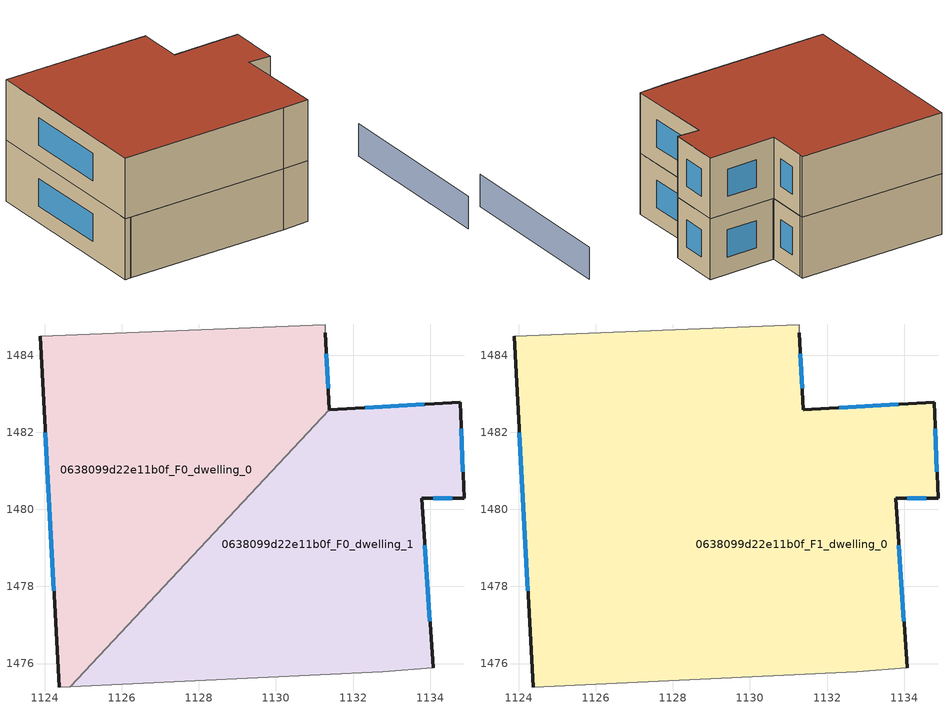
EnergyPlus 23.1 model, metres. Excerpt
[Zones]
0638099d22e11b0f_F0_dwelling_0
 floor ground (EU_floor_Construction): 1131.28,1484.79 1131.28,1484.59 1131.38,1482.59 1124.66,1475.4 1124.37,1475.39 1123.87,1484.49 z0
 wall outside (EU_wall_Construction): 1123.87,1484.49 1124.37,1475.39 / 1131.38,1482.59 1131.28,1484.59 z0:3
 wall adiabatic (EU_wall_Construction): 1124.37,1475.39 1124.66,1475.4 / 1131.28,1484.59 1131.28,1484.79 1123.87,1484.49 z0:3
 wall to 0638099d22e11b0f_F0_dwelling_1 (EU_wall_Construction): 1124.66,1475.4 1131.38,1482.59 z0:3
 window (EU_Window_Construction): 1124.01,1481.99 1124.23,1477.89 / 1131.35,1483.14 1131.31,1484.04 z0.83:2.17
 roof outside (EU_roof_Construction): 1124.66,1475.4 1131.38,1482.59 1131.28,1484.59 1131.38,1482.59 z3
0638099d22e11b0f_F0_dwelling_1
 floor ground (EU_floor_Construction): 1134.78,1482.79 1134.88,1480.29 1133.78,1480.29 1134.08,1475.88 1132.78,1475.78 1124.66,1475.4 1131.38,1482.59 z0
 wall outside (EU_wall_Construction): 1134.08,1475.88 1133.78,1480.29 1134.88,1480.29 1134.78,1482.79 1131.38,1482.59 z0:3
 wall adiabatic (EU_wall_Construction): 1124.66,1475.4 1132.78,1475.78 1134.08,1475.88 z0:3
 window (EU_Window_Construction): 1133.85,1482.73 1132.32,1482.64 / 1134.85,1480.98 1134.81,1482.1 / 1134.08,1480.29 1134.58,1480.29 / 1134,1477.1 1133.86,1479.08 z0.83:2.17
0638099d22e11b0f_F1_dwelling_0
 floor to 0638099d22e11b0f_F0_dwelling_0 (EU_floor_Construction): 1131.28,1484.79 1131.28,1484.59 1131.38,1482.59 1124.66,1475.4 1124.37,1475.39 1123.87,1484.49 z3
 floor to 0638099d22e11b0f_F0_dwelling_1 (EU_floor_Construction): 1134.78,1482.79 1134.88,1480.29 1133.78,1480.29 1134.08,1475.88 1132.78,1475.78 1124.66,1475.4 1131.38,1482.59 z3
 wall outside (EU_wall_Construction): 1134.08,1475.88 1133.78,1480.29 1134.88,1480.29 1134.78,1482.79 1131.38,1482.59 1131.28,1484.59 / 1123.87,1484.49 1124.37,1475.39 z3:6
 wall adiabatic (EU_wall_Construction): 1124.37,1475.39 1132.78,1475.78 1134.08,1475.88 / 1131.28,1484.59 1131.28,1484.79 1123.87,1484.49 z3:6
 window (EU_Window_Construction): 1134.85,1480.98 1134.81,1482.1 / 1134.08,1480.29 1134.58,1480.29 / 1134,1477.1 1133.86,1479.08 / 1124.01,1481.99 1124.23,1477.89 / 1131.35,1483.14 1131.31,1484.04 / 1133.85,1482.73 1132.32,1482.64 z3.83:5.17
 roof outside (EU_roof_Construction): 1134.08,1475.88 1133.78,1480.29 1134.88,1480.29 1134.78,1482.79 1131.38,1482.59 1131.28,1484.59 1131.28,1484.79 1123.87,1484.49 1124.37,1475.39 1132.78,1475.78 z6
shading: 1139.68,1471.58 1139.27,1479.98 z0:1.6
[Building]
EU S2 Campaign: North Axis=0; Terrain=City; Solar Distribution=FullExterior
[Site:Location]
Lyon-Bron: Latitude=45.75; Longitude=5; Time Zone=1; Elevation=198
[SizingPeriod:WeatherFileDays]
AnnualSizingPeriod: Begin Month=1; Begin Day of Month=1; End Month=12; End Day of Month=31; Day of Week for Start Day=Monday; Use Weather File Daylight Saving Period=No; Use Weather File Rain and Snow Indicators=No
[MATERIAL]
EU_InternalMass_Material: Roughness=MediumRough; Thickness=0.1; Conductivity=1; Density=1800; Specific Heat=900; Thermal Absorptance=0.9; Solar Absorptance=0.7; Visible Absorptance=0.7
[MATERIAL:NOMASS] Roughness=MediumRough; Thermal Absorptance=0.9; Solar Absorptance=0.7; Visible Absorptance=0.7
Name | Thermal Resistance
EU_wall_NoMass | 0.87146
EU_roof_NoMass | 0.842276
EU_floor_NoMass | 0.496999
[WINDOWMATERIAL:SIMPLEGLAZINGSYSTEM]
EU_Window_SimpleGlazing: UFactor=2.2525; Solar Heat Gain Coefficient=0.76; Visible Transmittance=0.76
[CONSTRUCTION]
EU_wall_Construction: EU_wall_NoMass
EU_roof_Construction: EU_roof_NoMass
EU_floor_Construction: EU_floor_NoMass
EU_Window_Construction: EU_Window_SimpleGlazing
EU_InternalMass_Construction: EU_InternalMass_Material
[ZONE] Type=1; Multiplier=1; Ceiling Height=autocalculate; Floor Area=autocalculate; Part of Total Floor Area=Yes
Name | Volume
0638099d22e11b0f_F0_dwelling_0 | 128.52
0638099d22e11b0f_F1_dwelling_0 | 257.088
0638099d22e11b0f_F0_dwelling_1 | 128.577
[INTERNALMASS] Construction=EU_InternalMass_Construction
Name | Zone or ZoneList | Surface Area
0638099d22e11b0f_F0_dwelling_0_EU_InternalMass | 0638099d22e11b0f_F0_dwelling_0 | 42.8576
0638099d22e11b0f_F0_dwelling_1_EU_InternalMass | 0638099d22e11b0f_F0_dwelling_1 | 42.8586
0638099d22e11b0f_F1_dwelling_0_EU_InternalMass | 0638099d22e11b0f_F1_dwelling_0 | 85.7148
[OTHEREQUIPMENT] Fuel Type=Electricity; Design Level Calculation Method=Watts/Area; Power per Zone Floor Area=1; Fraction Latent=0; Fraction Radiant=0; Fraction Lost=0; Carbon Dioxide Generation Rate=0; EndUse Subcategory=EU_Step8_InternalGains
Name | Zone or ZoneList or Space or SpaceList | Schedule
EU_Step8_InternalGain_0638099d22e11b0f_F0_dwelling_0_f000 | 0638099d22e11b0f_F0_dwelling_0 | EU_Step8_GainSchedule_0638099d22e11b0f_F0_dwelling_0_f000
EU_Step8_InternalGain_0638099d22e11b0f_F0_dwelling_1_f000 | 0638099d22e11b0f_F0_dwelling_1 | EU_Step8_GainSchedule_0638099d22e11b0f_F0_dwelling_1_f000
EU_Step8_InternalGain_0638099d22e11b0f_F1_dwelling_0_f000 | 0638099d22e11b0f_F1_dwelling_0 | EU_Step8_GainSchedule_0638099d22e11b0f_F1_dwelling_0_f000
[ZONEVENTILATION:DESIGNFLOWRATE] Schedule=EU_AlwaysOn; Design Flow Rate Calculation Method=AirChanges/Hour; Air Changes per Hour=0.425; Ventilation Type=Natural; Fan Pressure Rise=0; Fan Total Efficiency=1; Constant Term Coefficient=1; Temperature Term Coefficient=0; Velocity Term Coefficient=0; Velocity Squared Term Coefficient=0; Minimum Indoor Temperature=-100; Maximum Indoor Temperature=100; Delta Temperature=-100; Minimum Outdoor Temperature=-100; Maximum Outdoor Temperature=100; Maximum Wind Speed=40
Name | Zone or ZoneList or Space or SpaceList
EU_ConstantAir_0638099d22e11b0f_F0_dwelling_0 | 0638099d22e11b0f_F0_dwelling_0
EU_ConstantAir_0638099d22e11b0f_F0_dwelling_1 | 0638099d22e11b0f_F0_dwelling_1
EU_ConstantAir_0638099d22e11b0f_F1_dwelling_0 | 0638099d22e11b0f_F1_dwelling_0
[HVACTEMPLATE:THERMOSTAT] Constant Heating Setpoint=20; Constant Cooling Setpoint=50
EU_HeatOnly_0638099d22e11b0f_F0_dwelling_0; EU_HeatOnly_0638099d22e11b0f_F0_dwelling_1; EU_HeatOnly_0638099d22e11b0f_F1_dwelling_0
[HVACTEMPLATE:ZONE:IDEALLOADSAIRSYSTEM] System Availability Schedule=EU_AlwaysOn; Maximum Heating Supply Air Temperature=50; Minimum Cooling Supply Air Temperature=13; Maximum Heating Supply Air Humidity Ratio=0.0156; Minimum Cooling Supply Air Humidity Ratio=0.0077; Heating Limit=NoLimit; Cooling Limit=NoLimit; Heating Availability Schedule=EU_AlwaysOn; Cooling Availability Schedule=EU_CoolingOff; Dehumidification Control Type=ConstantSensibleHeatRatio; Cooling Sensible Heat Ratio=0.7; Dehumidification Setpoint=60; Humidification Control Type=None; Humidification Setpoint=30; Outdoor Air Method=None; Outdoor Air Flow Rate per Person=0.00944; Outdoor Air Flow Rate per Zone Floor Area=0; Outdoor Air Flow Rate per Zone=0; Demand Controlled Ventilation Type=None; Outdoor Air Economizer Type=NoEconomizer; Heat Recovery Type=None; Sensible Heat Recovery Effectiveness=0.7; Latent Heat Recovery Effectiveness=0.65
Name | Template Thermostat
0638099d22e11b0f_F0_dwelling_0 | EU_HeatOnly_0638099d22e11b0f_F0_dwelling_0
0638099d22e11b0f_F0_dwelling_1 | EU_HeatOnly_0638099d22e11b0f_F0_dwelling_1
0638099d22e11b0f_F1_dwelling_0 | EU_HeatOnly_0638099d22e11b0f_F1_dwelling_0
[SIZING:ZONE] Zone Cooling Design Supply Air Temperature Input Method=SupplyAirTemperature; Zone Cooling Design Supply Air Temperature=13; Zone Heating Design Supply Air Temperature Input Method=SupplyAirTemperature; Zone Heating Design Supply Air Temperature=50; Zone Cooling Design Supply Air Humidity Ratio=0.008; Zone Heating Design Supply Air Humidity Ratio=0.008; Cooling Design Air Flow Method=DesignDay; Cooling Design Air Flow Rate=0; Cooling Minimum Air Flow per Zone Floor Area=0.000762; Cooling Minimum Air Flow=0; Cooling Minimum Air Flow Fraction=0.2; Heating Design Air Flow Method=DesignDay; Heating Design Air Flow Rate=0; Heating Maximum Air Flow per Zone Floor Area=0.002032; Heating Maximum Air Flow=0.141576; Heating Maximum Air Flow Fraction=0.3; Account for Dedicated Outdoor Air System=No; Dedicated Outdoor Air System Control Strategy=NeutralSupplyAir; Dedicated Outdoor Air Low Setpoint Temperature for Design=autosize; Dedicated Outdoor Air High Setpoint Temperature for Design=autosize; Zone Load Sizing Method=Sensible Load Only No Latent Load; Zone Latent Cooling Design Supply Air Humidity Ratio Input Method=HumidityRatioDifference; Zone Cooling Design Supply Air Humidity Ratio Difference=0.005; Zone Latent Heating Design Supply Air Humidity Ratio Input Method=HumidityRatioDifference; Zone Humidification Design Supply Air Humidity Ratio Difference=0.005
0638099d22e11b0f_F0_dwelling_0; 0638099d22e11b0f_F0_dwelling_1; 0638099d22e11b0f_F1_dwelling_0
[SCHEDULE:CONSTANT]
Name | Hourly Value
EU_AlwaysOn | 1
EU_CoolingOff | 0
[SCHEDULE:FILE] Column Number=1; Rows to Skip at Top=0; Number of Hours of Data=8760; Column Separator=Comma; Interpolate to Timestep=No; Minutes per Item=60; Adjust Schedule for Daylight Savings=Yes
Name | File
EU_Step8_GainSchedule_0638099d22e11b0f_F0_dwelling_0_f000 | ../../schedules/0638099d22e11b0f/0638099d22e11b0f_F0_dwelling_0_f000_gain.csv
EU_Step8_GainSchedule_0638099d22e11b0f_F0_dwelling_1_f000 | ../../schedules/0638099d22e11b0f/0638099d22e11b0f_F0_dwelling_1_f000_gain.csv
EU_Step8_GainSchedule_0638099d22e11b0f_F1_dwelling_0_f000 | ../../schedules/0638099d22e11b0f/0638099d22e11b0f_F1_dwelling_0_f000_gain.csv
